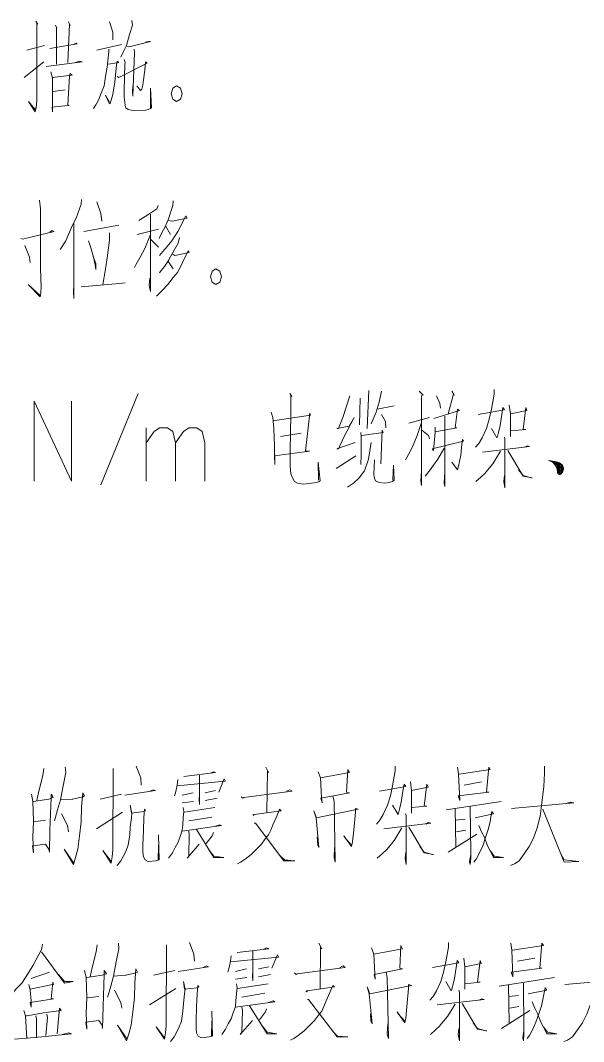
# Model space of a CAD drawing. Header units: millimetres. Extents: x 0 to 586, y 0 to 414.
# Drawn here: x 276.42 to 301.62, y 102.79 to 148.49 of the extents above; entities that cross this region are included whole.
import ezdxf

# ---------------------------------------------------------------- set-up
doc = ezdxf.new("R2010")
doc.units = ezdxf.units.MM

msp = doc.modelspace()

# ---------------------------------------------------------------- linework, layer by layer
at = {"color": 0, "lineweight": 0}
for points in [[(277.099889, 148.459472), (277.198667, 148.321889), (277.149278, 148.357167), (277.149278, 147.09775), (277.149278, 144.931694), (277.124583, 144.582444), (277.075194, 144.409583), (276.782389, 144.861139), (277.075194, 144.511889), (277.124583, 144.582444)], [(277.981833, 148.286611), (278.052389, 148.1455), (278.027694, 148.180778), (278.027694, 146.540361)], [(278.567444, 148.427722), (278.641528, 148.251333), (278.616833, 148.321889), (278.54275, 146.610917)], [(280.401889, 148.427722), (280.546528, 147.972639), (280.546528, 147.79625), (280.546528, 147.623389)], [(281.403778, 148.49475), (281.428472, 148.286611), (281.305, 147.866806), (281.160361, 147.376444), (281.036889, 147.09775), (280.913417, 146.854333)], [(276.708306, 147.168306), (277.491472, 147.376444)], [(277.734889, 147.238861), (278.959028, 147.447), (278.909639, 147.482278), (278.786167, 147.411722)], [(280.377194, 147.203583), (280.377194, 147.09775), (280.303111, 146.39925), (280.229028, 145.979444), (280.158472, 145.563167), (280.035, 145.245667), (279.911528, 144.931694), (279.791583, 144.723556), (279.692806, 144.547167)], [(279.837444, 147.168306), (280.938111, 147.411722)], [(281.185056, 147.344694), (281.280306, 147.309417), (282.236333, 147.552833), (282.16225, 147.552833), (282.014083, 147.517556)], [(281.502556, 147.203583), (281.52725, 147.062472), (281.453167, 145.108083), (281.428472, 145.280944), (281.453167, 145.563167)], [(281.061583, 146.7485), (281.110972, 146.610917), (281.086278, 146.540361), (281.061583, 145.3515), (281.061583, 145.072806), (281.086278, 144.829389), (281.110972, 144.688278), (281.135667, 144.582444), (281.234444, 144.511889), (281.379083, 144.480139), (281.52725, 144.444861), (282.014083, 144.480139), (282.137556, 144.511889), (282.236333, 144.547167), (282.285722, 144.582444), (282.236333, 145.457333), (282.236333, 144.582444)], [(276.588361, 145.944167), (277.466778, 146.642667)], [(277.565556, 146.434528), (279.17775, 146.642667), (279.057806, 146.677944), (278.884944, 146.610917)], [(280.3525, 146.540361), (280.818167, 146.610917), (280.744083, 146.677944), (280.719389, 146.505083), (280.67, 146.05), (280.645306, 145.736028), (280.595917, 145.457333), (280.546528, 145.178639), (280.475972, 144.931694), (280.426583, 144.794111), (280.401889, 144.758833), (280.229028, 145.143361), (280.401889, 144.829389)], [(280.744083, 145.979444), (280.818167, 145.944167), (282.088167, 146.575639), (282.014083, 146.642667), (281.989389, 146.261667), (281.918833, 145.841861), (281.894139, 145.594917), (281.84475, 145.422056), (281.795361, 145.3515), (281.6225, 145.563167)], [(277.784278, 146.191111), (277.858361, 145.912417), (277.858361, 145.210389), (277.858361, 144.409583), (277.833667, 144.617722), (278.54275, 144.688278), (278.592139, 144.688278), (278.54275, 144.723556), (278.616833, 146.014722), (278.641528, 146.120556), (278.740306, 146.05), (277.833667, 145.944167)], [(277.883056, 145.316222), (278.419278, 145.386778)], [(277.269222, 140.447889), (277.318611, 140.063361), (277.318611, 137.4775), (277.318611, 137.406944), (277.343306, 136.535583), (277.318611, 136.186333), (277.293917, 136.115778), (276.757694, 136.673167), (277.293917, 136.186333)], [(279.153056, 140.483167), (279.128361, 140.2715), (278.909639, 139.643556), (278.736778, 139.294306), (278.443972, 138.631083), (278.200556, 138.246556)], [(279.837444, 140.377333), (280.010306, 139.855222), (280.056167, 139.502444), (280.031472, 139.784667)], [(283.259389, 140.412611), (283.238222, 140.204472), (283.040667, 139.608278), (282.896028, 139.259028), (282.747861, 138.980333), (282.624389, 138.736917)], [(282.575, 140.204472), (282.529139, 140.063361), (282.16225, 139.819944), (281.721278, 139.537722)], [(282.232806, 139.819944), (282.232806, 136.359194), (282.183417, 136.637889), (282.208111, 136.955389)], [(283.040667, 139.537722), (283.188833, 139.502444), (283.213528, 139.502444), (283.873222, 139.643556), (283.823833, 139.749389), (283.456944, 139.050889), (283.188833, 138.631083), (282.917194, 138.281833), (282.871333, 138.246556), (282.649083, 137.967861)], [(276.440194, 138.736917), (276.51075, 138.701639), (277.928917, 139.050889), (277.833667, 139.086167), (277.734889, 139.015611)], [(278.810861, 139.400139), (278.810861, 136.045222), (278.786167, 136.359194), (278.810861, 136.637889)], [(279.251833, 139.050889), (280.814639, 139.329583)], [(280.398361, 138.980333), (280.398361, 138.666361), (280.303111, 137.862028), (280.204333, 137.269361), (280.105556, 136.673167)], [(282.599694, 139.153194), (281.647194, 138.909778)], [(282.917194, 139.294306), (283.139444, 138.909778)], [(279.470556, 138.631083), (279.569333, 138.317111), (279.689278, 137.897306), (279.763361, 137.548056), (279.788056, 137.339917), (279.788056, 137.618611), (279.668111, 137.932583)], [(282.232806, 138.909778), (281.989389, 138.281833), (281.770667, 137.897306), (281.597806, 137.583333), (281.523722, 137.442222)], [(282.232806, 138.701639), (282.599694, 138.352389)], [(283.531028, 138.772194), (283.481639, 138.52525), (283.238222, 138.105444), (283.040667, 137.756194), (282.871333, 137.4775), (282.723167, 137.304639), (282.649083, 137.198806)], [(276.609528, 138.422944), (276.82825, 137.897306), (276.852944, 137.653889)], [(283.238222, 138.038417), (283.333472, 137.967861), (283.972, 138.105444), (283.922611, 138.176), (283.675667, 137.653889), (283.456944, 137.234083), (283.259389, 136.990667), (283.015972, 136.673167), (282.747861, 136.394472), (282.504444, 136.151056)], [(283.040667, 137.689167), (283.259389, 137.371667)], [(279.128361, 136.570861), (280.67, 136.708444), (281.107444, 136.743722)], [(281.689528, 131.801306), (280.017361, 127.705556)], [(288.469917, 131.797778), (288.565167, 131.656667), (288.519306, 131.691944), (288.519306, 130.852333), (288.494611, 129.211917), (288.494611, 128.548694), (288.519306, 128.199444), (288.589861, 128.023056), (288.688639, 127.850194), (288.812111, 127.779639), (289.080222, 127.744361), (289.690528, 127.814917), (289.789306, 127.850194), (289.838694, 127.885472), (289.739917, 128.721556), (289.764611, 127.92075)], [(291.158083, 131.691944), (290.840583, 130.71475), (290.646556, 130.224389), (290.572472, 130.224389), (291.133389, 130.330222), (291.355639, 130.71475), (290.889972, 129.839861), (290.646556, 129.31775), (290.572472, 129.31775), (291.4015, 129.596444)], [(292.015333, 131.935361), (291.94125, 130.224389)], [(292.57625, 131.903611), (292.477472, 131.41325), (292.332833, 130.958167), (292.209361, 130.644194), (292.114111, 130.436056)], [(294.266056, 131.903611), (294.435389, 131.727222), (294.361306, 131.691944), (294.361306, 127.673806), (294.336611, 127.885472), (294.361306, 128.305278)], [(295.045694, 131.691944), (295.193861, 131.342694), (295.218556, 131.134556)], [(295.730083, 131.903611), (295.828861, 131.727222), (295.779472, 131.727222), (295.56075, 130.887611)], [(297.613917, 131.970639), (297.613917, 131.7625), (297.493972, 131.099278), (297.395194, 130.644194), (297.271722, 130.224389), (297.077694, 129.804583), (296.929528, 129.561167), (296.781361, 129.388306)], [(277.032861, 127.874889), (277.032861, 131.459111), (278.705028, 127.874889), (278.705028, 131.459111)], [(291.62375, 131.586111), (291.599056, 130.400778)], [(292.382222, 131.099278), (293.140694, 131.236861)], [(298.298306, 131.272139), (298.347694, 130.887611), (298.347694, 129.875139), (298.347694, 130.118556), (299.032083, 130.189111), (298.912139, 130.189111), (299.032083, 131.169833), (299.081472, 131.028722), (298.347694, 130.887611)], [(287.637361, 130.958167), (287.711444, 130.71475), (287.760833, 130.224389), (287.785528, 129.455333), (287.785528, 129.388306), (287.810222, 128.61925), (287.785528, 129.003778), (289.348333, 129.211917), (289.179, 129.211917), (289.373028, 130.922889), (289.397722, 130.820583), (287.711444, 130.573639)], [(292.57625, 130.852333), (292.749111, 130.538361), (292.773806, 130.259667)], [(294.92575, 130.679472), (296.072278, 131.028722), (295.977028, 131.099278), (295.87825, 130.259667), (295.952333, 130.259667), (294.975139, 130.086806), (294.975139, 130.294944), (294.975139, 130.051528), (294.901056, 129.247194), (294.851667, 129.31775), (296.245139, 129.667), (296.19575, 129.737556), (296.171056, 129.525889), (296.121667, 129.039056), (296.072278, 128.756833), (296.026417, 128.548694), (295.977028, 128.372306), (295.730083, 128.721556)], [(295.412583, 130.785306), (295.412583, 127.638528), (295.387889, 127.779639), (295.412583, 128.27)], [(296.904833, 130.852333), (298.079583, 131.064), (298.0055, 131.169833), (297.956111, 130.852333), (297.882028, 130.3655), (297.811472, 130.051528), (297.762083, 129.875139), (297.737389, 129.804583), (297.493972, 130.224389)], [(282.049361, 127.874889), (282.049361, 130.266722)], [(282.049361, 129.582333), (282.405667, 130.093861), (282.645556, 130.266722), (283.005389, 130.266722), (283.24175, 130.093861), (283.361694, 129.582333), (283.361694, 127.874889)], [(283.361694, 129.582333), (283.721528, 130.093861), (283.961417, 130.266722), (284.317722, 130.266722), (284.557611, 130.093861), (284.677556, 129.582333), (284.677556, 127.874889)], [(294.361306, 130.503083), (294.167278, 129.910417), (293.994417, 129.490611), (293.849778, 129.176639), (293.652222, 128.827389)], [(293.800389, 130.471333), (294.728194, 130.71475)], [(288.053639, 129.875139), (288.981444, 130.01625)], [(291.648444, 130.051528), (291.673139, 129.875139), (291.673139, 129.106083), (291.673139, 129.039056), (291.648444, 128.61925)], [(291.697833, 129.910417), (292.650333, 130.051528), (292.600944, 130.153833), (292.551556, 128.654528)], [(294.386, 130.153833), (294.678806, 129.910417), (294.728194, 129.769306)], [(298.079583, 129.839861), (298.104278, 129.737556), (298.104278, 129.631722), (298.104278, 127.5715), (298.054889, 127.850194), (298.079583, 128.128889)], [(292.114111, 129.596444), (291.990639, 128.862667), (291.817778, 128.337028), (291.574361, 128.023056), (291.330944, 127.779639), (291.059306, 127.606778)], [(295.387889, 129.353028), (295.363194, 129.31775), (295.095083, 128.862667), (294.901056, 128.583972), (294.752889, 128.372306), (294.534167, 128.093611)], [(297.102389, 129.176639), (299.204944, 129.420056), (299.106167, 129.455333), (298.982694, 129.388306)], [(290.547778, 128.442861), (291.426194, 129.003778)], [(297.906722, 129.211917), (297.564528, 128.654528), (297.247028, 128.27), (297.222333, 128.234722), (297.028306, 128.058333), (296.806056, 127.850194)], [(298.224222, 129.247194), (298.912139, 128.093611), (299.324889, 128.023056), (299.279028, 128.023056), (298.912139, 128.128889), (298.714583, 128.372306)], [(292.25875, 128.827389), (292.234056, 128.164167), (292.25875, 127.987778), (292.308139, 127.885472), (292.477472, 127.814917), (292.699722, 127.779639), (292.918444, 127.814917), (293.066611, 127.850194), (293.140694, 127.92075), (293.116, 128.583972), (293.091306, 127.92075)], [(300.083361, 128.792111), (300.330306, 128.756833), (300.474944, 128.721556), (300.549028, 128.686278), (300.598417, 128.654528), (300.647806, 128.61925), (300.697194, 128.548694), (300.718361, 128.478139), (300.718361, 128.407583), (300.6725, 128.27), (300.623111, 128.199444), (300.573722, 128.164167), (300.524333, 128.164167), (300.474944, 128.199444), (300.45025, 128.27), (300.45025, 128.337028), (300.425556, 128.442861), (300.376167, 128.548694), (300.280917, 128.686278), (300.182139, 128.756833), (300.058667, 128.792111)], [(300.182139, 128.756833), (300.305611, 128.756833)], [(300.256222, 128.721556), (300.256222, 128.756833)], [(300.45025, 128.721556), (300.256222, 128.721556)], [(300.280917, 128.686278), (300.549028, 128.686278)], [(300.305611, 128.756833), (300.305611, 128.654528)], [(300.598417, 128.654528), (300.305611, 128.654528)], [(300.355, 128.583972), (300.355, 128.721556)], [(300.355, 128.61925), (300.623111, 128.61925)], [(300.697194, 128.548694), (300.376167, 128.548694)], [(300.400861, 128.721556), (300.400861, 128.513417)], [(300.425556, 128.478139), (300.718361, 128.478139)], [(300.45025, 128.27), (300.45025, 128.721556)], [(300.499639, 128.686278), (300.499639, 128.199444)], [(300.549028, 128.164167), (300.549028, 128.686278)], [(300.598417, 128.654528), (300.598417, 128.199444)], [(300.647806, 128.234722), (300.647806, 128.61925)], [(300.697194, 128.548694), (300.697194, 128.337028)], [(300.718361, 128.407583), (300.45025, 128.407583)], [(300.45025, 128.337028), (300.697194, 128.337028)], [(300.6725, 128.27), (300.45025, 128.27)], [(300.474944, 128.199444), (300.623111, 128.199444)], [(277.470306, 115.005556), (277.420917, 114.691583), (277.248056, 113.993083), (277.152806, 113.573278)], [(278.422806, 115.076111), (278.4475, 114.832694), (278.324028, 114.240028), (278.204083, 113.608556), (278.080611, 113.157), (277.981833, 112.8395), (277.935972, 112.666639)], [(280.57475, 115.005556), (280.550056, 111.375472), (280.525361, 111.057972), (280.500667, 110.885111), (280.475972, 110.779278), (280.109083, 111.340194), (280.475972, 110.849833)], [(281.601333, 115.111389), (281.798889, 114.589278), (281.823583, 114.271778)], [(283.728583, 114.656306), (285.14675, 114.832694), (285.0515, 114.867972), (284.903333, 114.797417)], [(284.437667, 114.726861), (284.437667, 113.400417), (284.412972, 113.608556), (284.437667, 113.8555)], [(287.397472, 115.076111), (287.520944, 114.832694), (287.471556, 114.90325), (287.446861, 113.051167)], [(289.746972, 114.867972), (289.842222, 114.589278), (289.891611, 113.714389), (289.916306, 113.470972), (289.866917, 113.679111), (291.140444, 113.922528), (291.016972, 113.957806), (291.066361, 114.973806), (291.140444, 114.832694), (289.842222, 114.589278)], [(293.193611, 115.111389), (293.193611, 114.90325), (293.070139, 114.240028), (292.974889, 113.784944), (292.851417, 113.365139), (292.653861, 112.945333), (292.509222, 112.701917), (292.361056, 112.525528)], [(295.980556, 115.076111), (296.029944, 114.762139), (296.079333, 113.573278), (296.00525, 113.784944), (297.374028, 113.957806), (297.278778, 113.957806), (297.374028, 115.076111), (297.448111, 114.973806), (296.054639, 114.762139)], [(299.868167, 115.111389), (299.868167, 114.797417), (299.843472, 114.20475), (299.748222, 113.470972), (299.674139, 112.874778), (299.550667, 112.352667), (299.381333, 111.897583), (299.183778, 111.513056), (298.965056, 111.199083), (298.742806, 110.885111), (298.524083, 110.744), (298.35475, 110.676972)], [(283.460472, 114.518722), (283.435778, 114.271778), (283.386389, 114.063639), (283.361694, 113.922528), (283.315833, 113.784944)], [(283.435778, 114.240028), (285.587722, 114.448167), (285.538333, 114.554), (285.294917, 113.957806)], [(292.484528, 113.993083), (293.659278, 114.20475), (293.585194, 114.307056), (293.535806, 113.993083), (293.461722, 113.50625), (293.387639, 113.18875), (293.341778, 113.015889), (293.317083, 112.945333), (293.070139, 113.365139)], [(293.878, 114.412889), (293.927389, 114.028361), (293.927389, 113.015889), (293.927389, 113.259306), (294.611778, 113.329861), (294.488306, 113.329861), (294.611778, 114.307056), (294.661167, 114.169472), (293.927389, 114.028361)], [(296.273361, 114.271778), (297.056528, 114.412889)], [(276.905861, 113.8555), (276.979944, 113.541528), (277.004639, 112.666639), (276.979944, 111.932861), (277.004639, 111.234361), (276.95525, 111.548333), (277.544389, 111.618889), (277.689028, 111.407222), (277.713722, 111.269639), (277.738417, 112.246833), (277.787806, 113.679111), (277.787806, 113.8555), (277.886583, 113.714389), (277.689028, 113.643833), (277.004639, 113.541528)], [(278.204083, 113.608556), (278.740306, 113.643833), (278.765, 113.643833), (279.205972, 113.749667), (279.280056, 113.784944), (279.205972, 113.922528), (279.156583, 113.294583), (279.131889, 112.631361), (279.057806, 112.003417), (278.98725, 111.407222), (278.888472, 111.026222), (278.789694, 110.708722), (278.373417, 111.407222), (278.814389, 110.779278)], [(279.989139, 113.643833), (280.941639, 113.8555)], [(281.089806, 113.820222), (282.458583, 114.028361), (282.359806, 114.063639), (282.215167, 113.993083)], [(284.144861, 113.922528), (283.658028, 113.820222)], [(285.14675, 114.028361), (284.684611, 113.922528)], [(286.296806, 113.749667), (286.370889, 113.679111), (286.420278, 113.714389), (288.572222, 113.993083), (288.473444, 114.063639), (288.328806, 113.993083)], [(280.747611, 110.676972), (280.916944, 110.885111), (281.1145, 111.269639), (281.234444, 111.583611), (281.308528, 112.038694), (281.333222, 112.387944), (281.382611, 112.80775), (281.407306, 113.015889), (281.333222, 113.365139), (281.382611, 113.015889), (281.943528, 113.086444), (282.017611, 113.121722), (281.968222, 113.18875), (281.943528, 112.80775), (281.918833, 112.246833), (281.894139, 111.583611), (281.894139, 111.269639), (281.918833, 111.057972), (281.992917, 110.920389), (282.141083, 110.849833), (282.483278, 110.885111), (282.627917, 110.920389), (282.603222, 112.038694)], [(283.658028, 113.470972), (284.169556, 113.541528)], [(284.684611, 113.573278), (285.220833, 113.679111)], [(290.406667, 113.784944), (290.456056, 113.541528), (290.501917, 110.814556), (290.456056, 111.026222), (290.48075, 111.477778)], [(295.469028, 113.157), (297.938472, 113.541528)], [(298.400611, 113.224028), (301.191083, 113.470972), (301.018222, 113.50625), (300.7995, 113.435694)], [(278.253472, 112.980611), (278.521583, 112.4585), (278.546278, 112.352667), (278.570972, 112.176278)], [(279.816278, 112.317389), (280.991028, 113.051167)], [(283.703889, 113.259306), (283.728583, 113.086444), (283.703889, 112.80775), (283.679194, 112.49025), (283.658028, 112.246833), (283.55925, 111.968139), (283.460472, 111.689444), (283.337, 111.477778), (283.217056, 111.234361), (283.044194, 110.990944)], [(283.753278, 113.051167), (285.122056, 113.259306)], [(286.811861, 112.945333), (286.86125, 112.910056), (286.885944, 112.945333), (288.081861, 113.121722), (288.007778, 113.18875), (287.887833, 112.874778), (287.714972, 112.49025), (287.619722, 112.246833), (287.520944, 112.038694), (287.372778, 111.862306), (287.203444, 111.618889), (286.981194, 111.407222), (286.737778, 111.163806), (286.469667, 110.955667), (286.272111, 110.814556), (286.127472, 110.744)], [(289.697583, 111.932861), (289.722278, 111.583611), (289.771667, 111.477778), (289.648194, 112.80775), (289.549417, 113.121722), (289.672889, 112.80775), (291.532028, 113.18875), (291.408556, 113.224028), (291.408556, 113.051167), (291.334472, 112.246833), (291.285083, 111.724722), (291.235694, 111.513056), (290.8935, 112.003417), (290.918194, 111.932861), (291.235694, 111.583611)], [(293.659278, 112.980611), (293.683972, 112.874778), (293.683972, 112.772472), (293.683972, 110.708722), (293.634583, 110.990944), (293.659278, 111.269639)], [(295.881778, 113.224028), (295.906472, 111.513056)], [(296.545, 113.294583), (296.569694, 111.234361), (296.569694, 110.990944), (296.545, 110.708722), (296.520306, 110.849833), (296.569694, 111.163806)], [(296.763722, 112.80775), (297.596278, 112.980611), (297.522194, 113.086444), (297.423417, 112.560806), (297.349333, 112.282111), (297.254083, 111.968139), (297.105917, 111.548333), (296.982444, 111.269639), (296.813111, 110.955667), (296.714333, 110.814556)], [(299.797611, 113.18875), (300.750111, 110.814556), (301.409806, 110.849833), (300.750111, 110.920389), (300.601944, 111.199083)], [(277.004639, 112.631361), (277.544389, 112.701917)], [(283.658028, 112.211556), (285.418389, 112.4585), (285.344306, 112.49025), (285.14675, 112.423222)], [(284.977417, 112.8395), (283.950833, 112.666639)], [(286.885944, 112.560806), (286.931806, 112.560806), (288.205333, 110.885111), (288.695694, 110.885111), (288.671, 110.885111), (288.230028, 110.920389), (288.007778, 111.128528)], [(292.678556, 112.317389), (294.784639, 112.560806), (294.685861, 112.596083), (294.562389, 112.525528)], [(295.906472, 112.701917), (296.32275, 112.737194)], [(296.936583, 112.4585), (297.056528, 112.176278), (297.18, 111.932861), (297.324639, 111.548333), (297.546889, 111.128528), (297.596278, 111.026222), (298.033722, 111.026222), (297.620972, 111.09325)], [(283.950833, 112.211556), (283.975528, 112.073972), (283.950833, 111.09325), (283.87675, 110.990944), (284.412972, 111.618889)], [(284.293028, 112.282111), (285.076194, 111.026222), (285.513639, 111.026222), (285.076194, 111.09325), (284.853944, 111.375472)], [(285.0515, 112.141), (285.002111, 112.003417), (284.734, 111.654167)], [(293.486417, 112.352667), (293.144222, 111.79175), (292.826722, 111.407222), (292.802028, 111.375472), (292.608, 111.199083), (292.38575, 110.990944)], [(293.803917, 112.387944), (294.488306, 111.234361), (294.904583, 111.163806), (294.855194, 111.163806), (294.488306, 111.269639), (294.294278, 111.513056)], [(295.564278, 111.269639), (296.837806, 112.073972)], [(295.931167, 112.176278), (296.347444, 112.246833)], [(282.582056, 110.920389), (282.603222, 111.583611)], [(297.448111, 111.340194), (297.620972, 111.09325)], [(277.406806, 107.15625), (277.357417, 106.909306), (276.990528, 106.210806), (276.771806, 105.861556), (276.479, 105.406472), (276.207361, 105.127778), (276.013333, 104.884361)], [(279.851556, 107.120972), (279.802167, 106.807), (279.632833, 106.104972), (279.534056, 105.688694)], [(280.804056, 107.188), (280.82875, 106.944583), (280.708806, 106.351917), (280.585333, 105.723972), (280.461861, 105.268889), (280.366611, 104.954917), (280.317222, 104.778528)], [(282.956, 107.120972), (282.934833, 103.487361), (282.910139, 103.173389), (282.885444, 102.997), (282.86075, 102.891167), (282.493861, 103.452083), (282.86075, 102.961722)], [(283.986111, 107.223278), (284.180139, 106.701167), (284.204833, 106.387194)], [(286.113361, 106.771722), (287.531528, 106.944583), (287.43275, 106.979861), (287.284583, 106.909306)], [(289.778722, 107.188), (289.902194, 106.944583), (289.852806, 107.015139), (289.828111, 105.163056)], [(292.128222, 106.979861), (292.227, 106.701167), (292.272861, 105.826278), (292.297556, 105.582861), (292.251694, 105.791), (293.521694, 106.037944), (293.398222, 106.073222), (293.447611, 107.085694), (293.521694, 106.944583), (292.227, 106.701167)], [(295.574861, 107.223278), (295.574861, 107.015139), (295.454917, 106.351917), (295.356139, 105.896833), (295.232667, 105.477028), (295.038639, 105.057222), (294.890472, 104.813806), (294.745833, 104.640944)], [(298.361806, 107.188), (298.411194, 106.874028), (298.460583, 105.688694), (298.3865, 105.896833), (299.758806, 106.073222), (299.660028, 106.073222), (299.758806, 107.188), (299.829361, 107.085694), (298.435889, 106.874028)], [(302.252944, 107.223278), (302.252944, 106.909306), (302.22825, 106.316639), (302.129472, 105.582861), (302.055389, 104.990194), (301.935444, 104.464556), (301.762583, 104.009472), (301.568556, 103.624944), (301.346306, 103.310972), (301.127583, 102.997), (300.905333, 102.859417), (300.736, 102.788861)], [(277.357417, 106.807), (278.384, 105.406472), (278.775583, 105.477028), (278.384, 105.477028), (278.115889, 105.791)], [(285.841722, 106.630611), (285.817028, 106.387194), (285.771167, 106.175528), (285.746472, 106.037944), (285.697083, 105.896833)], [(285.817028, 106.351917), (287.968972, 106.560056), (287.923111, 106.665889), (287.676167, 106.073222)], [(286.822444, 106.83875), (286.822444, 105.512306), (286.79775, 105.723972), (286.822444, 105.967389)], [(296.25925, 106.524778), (296.308639, 106.14025), (296.308639, 105.127778), (296.308639, 105.374722), (296.993028, 105.44175), (296.873083, 105.44175), (296.993028, 106.422472), (297.042417, 106.281361), (296.308639, 106.14025)], [(298.658139, 106.387194), (299.437778, 106.524778)], [(280.585333, 105.723972), (281.125083, 105.755722), (281.149778, 105.755722), (281.587222, 105.861556), (281.661306, 105.896833), (281.587222, 106.037944), (281.537833, 105.406472), (281.516667, 104.74325), (281.442583, 104.115306), (281.3685, 103.522639), (281.269722, 103.138111), (281.170944, 102.824139), (280.758194, 103.522639), (281.195639, 102.891167)], [(283.471056, 105.932111), (284.839833, 106.14025), (284.744583, 106.175528), (284.596417, 106.104972)], [(286.529639, 106.037944), (286.039278, 105.932111)], [(287.531528, 106.14025), (287.065861, 106.037944)], [(288.681583, 105.861556), (288.752139, 105.791), (288.801528, 105.826278), (290.953472, 106.104972), (290.854694, 106.175528), (290.710056, 106.104972)], [(294.865778, 106.104972), (296.040528, 106.316639), (295.966444, 106.422472), (295.917056, 106.104972), (295.8465, 105.618139), (295.772417, 105.304167), (295.723028, 105.127778), (295.698333, 105.057222), (295.454917, 105.477028)], [(276.89175, 105.618139), (277.724306, 105.896833)], [(279.290639, 105.967389), (279.364722, 105.653417), (279.385889, 104.778528), (279.364722, 104.04475), (279.385889, 103.34625), (279.340028, 103.660222), (279.925639, 103.730778), (280.073806, 103.522639), (280.094972, 103.381528), (280.119667, 104.358722), (280.169056, 105.791), (280.169056, 105.967389), (280.267833, 105.826278), (280.073806, 105.755722), (279.385889, 105.653417)], [(282.370389, 105.755722), (283.322889, 105.967389)], [(286.039278, 105.582861), (286.550806, 105.653417)], [(287.065861, 105.688694), (287.605611, 105.791)], [(292.787917, 105.896833), (292.837306, 105.653417), (292.886694, 102.926444), (292.837306, 103.138111), (292.862, 103.589667)], [(297.850278, 105.268889), (300.319722, 105.653417)], [(300.785389, 105.339444), (303.572333, 105.582861), (303.399472, 105.618139), (303.18075, 105.547583)], [(276.7965, 105.339444), (276.845889, 105.0925), (276.89175, 104.605667), (276.89175, 104.323444), (276.845889, 104.535111), (277.897167, 104.707972), (277.798389, 104.707972), (277.872472, 105.44175), (277.897167, 105.339444), (277.847778, 105.339444), (276.845889, 105.127778)], [(282.201056, 104.429278), (283.372278, 105.163056)], [(283.128861, 102.788861), (283.301722, 102.997), (283.49575, 103.381528), (283.619222, 103.6955), (283.689778, 104.150583), (283.714472, 104.499833), (283.763861, 104.919639), (283.788556, 105.127778), (283.714472, 105.477028), (283.763861, 105.127778), (284.328306, 105.198333), (284.398861, 105.233611), (284.353, 105.304167), (284.328306, 104.919639), (284.303611, 104.358722), (284.278917, 103.6955), (284.278917, 103.381528), (284.303611, 103.173389), (284.377694, 103.032278), (284.522333, 102.961722), (284.864528, 102.997), (285.012694, 103.032278), (284.988, 104.150583)], [(286.088667, 105.374722), (286.113361, 105.198333), (286.088667, 104.919639), (286.063972, 104.605667), (286.039278, 104.358722), (285.9405, 104.080028), (285.841722, 103.801333), (285.721778, 103.589667), (285.598306, 103.34625), (285.428972, 103.102833)], [(286.138056, 105.163056), (287.506833, 105.374722)], [(289.193111, 105.057222), (289.2425, 105.021944), (289.267194, 105.057222), (290.466639, 105.233611), (290.392556, 105.304167), (290.269083, 104.990194), (290.09975, 104.605667), (290.000972, 104.358722), (289.902194, 104.150583), (289.757556, 103.974194), (289.584694, 103.730778), (289.365972, 103.522639), (289.119028, 103.275694), (288.850917, 103.067556), (288.656889, 102.926444), (288.508722, 102.859417)], [(292.078833, 104.04475), (292.103528, 103.6955), (292.152917, 103.589667), (292.029444, 104.919639), (291.930667, 105.233611), (292.054139, 104.919639), (293.913278, 105.304167), (293.789806, 105.339444), (293.789806, 105.163056), (293.715722, 104.358722), (293.669861, 103.836611), (293.620472, 103.624944), (293.278278, 104.115306), (293.302972, 104.04475), (293.620472, 103.6955)], [(298.266556, 105.339444), (298.29125, 103.624944)], [(298.92625, 105.406472), (298.950944, 103.34625), (298.950944, 103.102833), (298.92625, 102.824139), (298.901556, 102.961722), (298.950944, 103.275694)], [(299.144972, 104.919639), (299.977528, 105.0925), (299.903444, 105.198333), (299.804667, 104.672694), (299.734111, 104.394), (299.635333, 104.080028), (299.487167, 103.660222), (299.367222, 103.381528), (299.194361, 103.067556), (299.095583, 102.926444)], [(279.385889, 104.74325), (279.925639, 104.813806)], [(280.634722, 105.0925), (280.902833, 104.570389), (280.927528, 104.464556), (280.952222, 104.291694)], [(287.358667, 104.954917), (286.332083, 104.778528)], [(289.267194, 104.672694), (289.316583, 104.672694), (290.586583, 102.997), (291.076944, 102.997), (291.05225, 102.997), (290.611278, 103.032278), (290.392556, 103.240417)], [(295.063333, 104.429278), (297.165889, 104.672694), (297.067111, 104.707972), (296.943639, 104.640944)], [(296.040528, 105.0925), (296.065222, 104.990194), (296.065222, 104.884361), (296.065222, 102.824139), (296.015833, 103.102833), (296.040528, 103.381528)], [(298.29125, 104.813806), (298.707528, 104.849083)], [(276.673028, 103.942444), (276.722417, 103.942444), (277.456194, 104.080028), (278.239361, 104.185861), (278.165278, 104.291694), (278.0665, 103.138111)], [(286.039278, 104.323444), (287.799639, 104.570389), (287.725556, 104.605667), (287.531528, 104.535111)], [(286.332083, 104.323444), (286.356778, 104.185861), (286.332083, 103.208667), (286.258, 103.102833), (286.79775, 103.730778)], [(286.674278, 104.394), (287.457444, 103.138111), (287.898417, 103.138111), (287.457444, 103.208667), (287.238722, 103.487361)], [(287.43275, 104.256417), (287.383361, 104.115306), (287.11525, 103.766056)], [(295.867667, 104.464556), (295.525472, 103.907167), (295.207972, 103.522639), (295.183278, 103.487361), (294.98925, 103.310972), (294.770528, 103.102833)], [(296.188694, 104.499833), (296.873083, 103.34625), (297.289361, 103.275694), (297.239972, 103.275694), (296.873083, 103.381528), (296.675528, 103.624944)], [(298.315944, 104.291694), (298.728694, 104.358722)], [(299.317833, 104.570389), (299.437778, 104.291694), (299.56125, 104.04475), (299.709417, 103.660222), (299.928139, 103.240417), (299.977528, 103.138111), (300.4185, 103.138111), (300.002222, 103.208667)], [(276.57425, 104.185861), (276.648333, 103.942444), (276.697722, 102.926444)], [(277.114, 103.942444), (277.138694, 103.801333), (277.138694, 102.961722)], [(277.600833, 104.009472), (277.625528, 103.871889), (277.554972, 103.067556)], [(297.949056, 103.381528), (299.219056, 104.185861)], [(284.963306, 103.032278), (284.988, 103.6955)], [(299.829361, 103.452083), (300.002222, 103.208667)], [(276.157972, 102.891167), (277.382111, 102.997), (278.7015, 103.138111), (278.581556, 103.173389), (278.28875, 103.102833)]]:
    msp.add_lwpolyline(points, dxfattribs=at)
for points in [[(283.6545, 145.210389), (283.580417, 145.460861), (283.407556, 145.563167), (283.234694, 145.460861), (283.164139, 145.213917), (283.234694, 144.966972), (283.407556, 144.861139), (283.580417, 144.966972)], [(285.411333, 137.022417), (285.340778, 137.269361), (285.167917, 137.371667), (284.995056, 137.269361), (284.9245, 137.022417), (284.995056, 136.775472), (285.167917, 136.673167), (285.340778, 136.775472)]]:
    msp.add_lwpolyline(points, close=True, dxfattribs=at)

doc.saveas('drawing.dxf')
